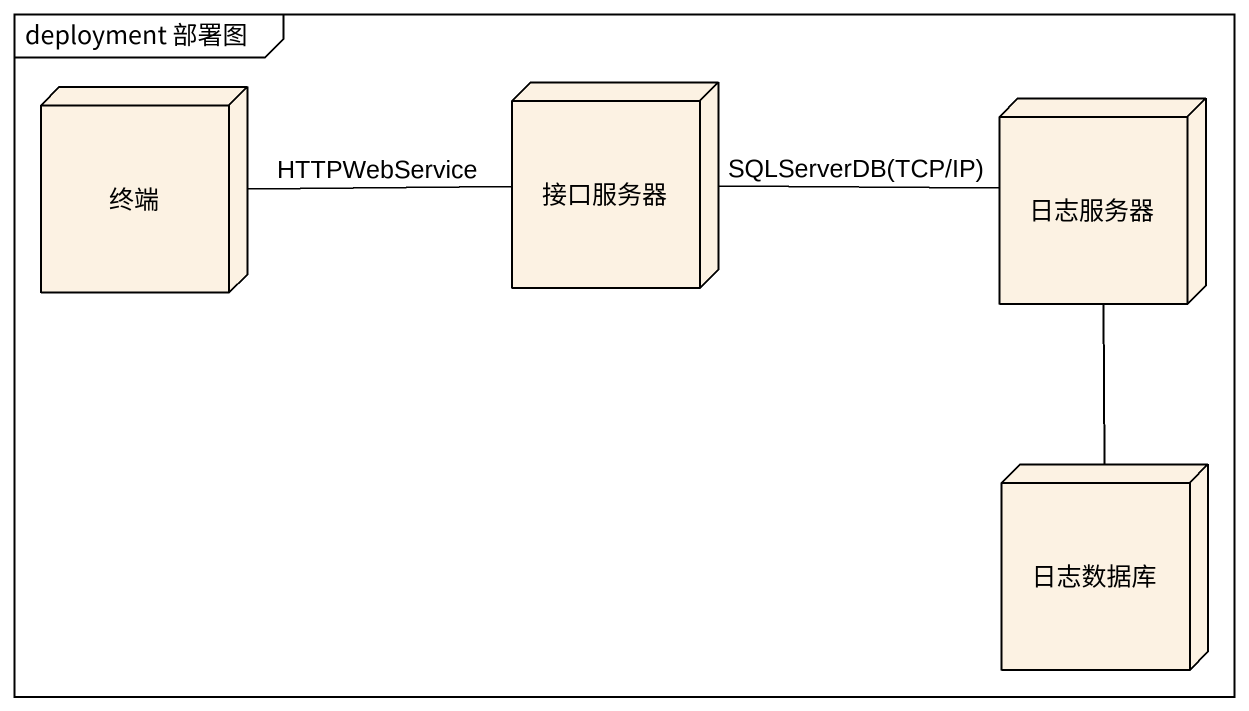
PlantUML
@startuml
mainframe deployment 部署图
node 终端
node 接口服务器
node 日志服务器
node 日志数据库
终端 -right- 接口服务器 : HTTPWebService
接口服务器 -right- 日志服务器 : SQLServerDB(TCP/IP)
日志服务器 -- 日志数据库
@enduml
